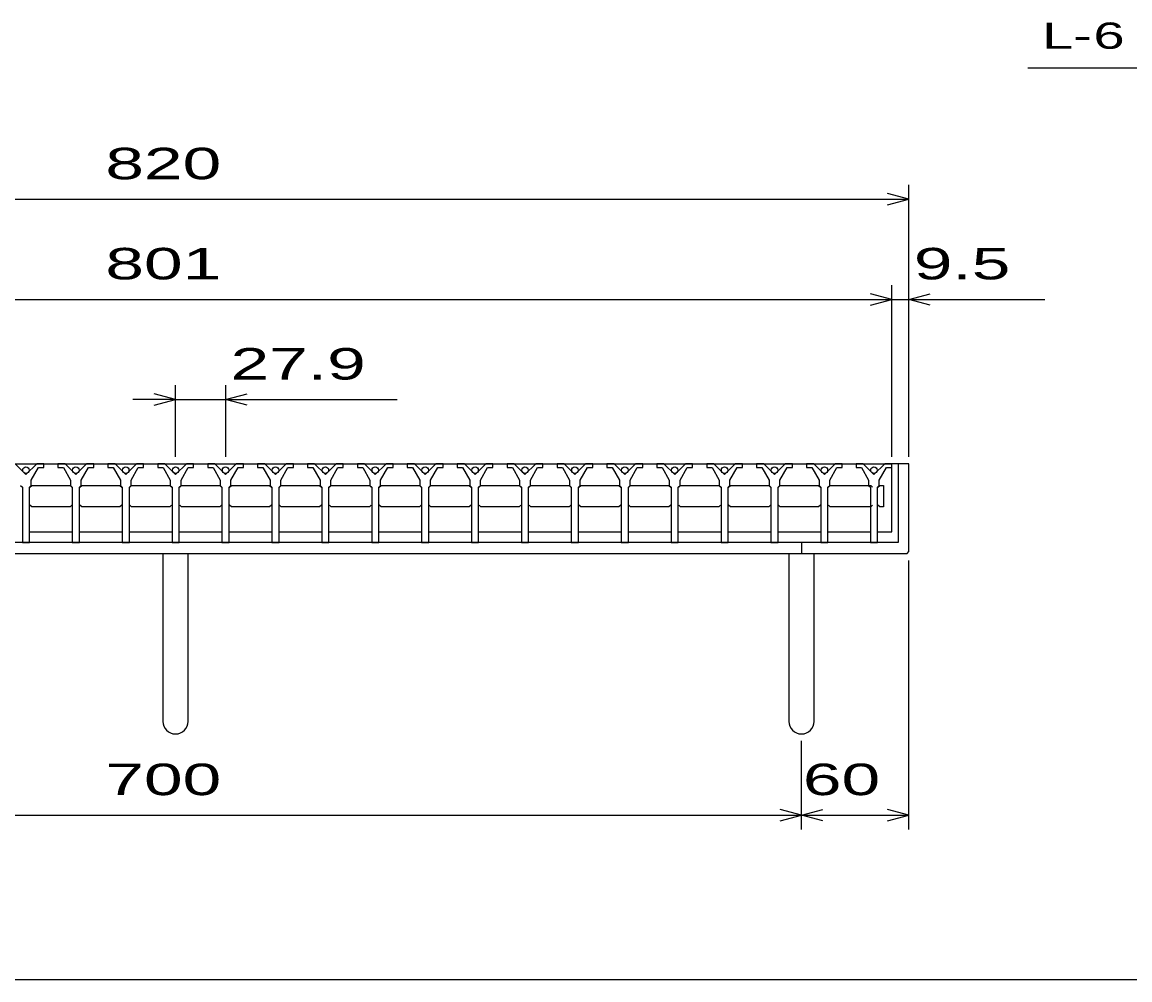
# Model space of a CAD drawing. Units: millimetres, scale not verified. Extents: x -1456 to 1379, y -1028 to 847.
# Drawn here: x -823 to -203, y -913 to -377 of the extents above; entities that cross this region are included whole.
import ezdxf
from ezdxf.enums import TextEntityAlignment as Align

# ---------------------------------------------------------------- set-up
doc = ezdxf.new("R2010")
doc.units = ezdxf.units.MM
doc.header["$LTSCALE"] = 8
for name, color, linetype, lineweight in [('0_2', 150, 'Continuous', 25), ('16', 3, 'Continuous', 25), ('19', 6, 'Continuous', 25), ('22', 4, 'Continuous', 25)]:
    doc.layers.add(name, color=color, linetype=linetype, lineweight=lineweight)
doc.styles.add('ベクトル', font='')
doc.styles.get('ベクトル').set_extended_font_data('ベクトル')

msp = doc.modelspace()

# ---------------------------------------------------------------- linework, layer by layer
at = {"layer": '0_2'}
msp.add_line((1379.2, -912.8), (-1388.8, -912.8), dxfattribs=at)
at = {"layer": '16'}
for p, q in [((-1137.3, -624.3), (-336.3, -624.3)), ((-820.4, -630.3), (-826.4, -624.3)), ((-814.4, -624.3), (-820.4, -630.3)), ((-810.4, -624.3), (-814.4, -624.3)), ((-810.4, -626.3), (-810.4, -624.3)), ((-802.5, -624.3), (-802.5, -626.3)), ((-798.5, -624.3), (-802.5, -624.3)), ((-792.5, -630.3), (-798.5, -624.3)), ((-786.5, -624.3), (-792.5, -630.3)), ((-782.5, -624.3), (-786.5, -624.3)), ((-782.5, -626.3), (-782.5, -624.3)), ((-774.6, -624.3), (-774.6, -626.3)), ((-770.6, -624.3), (-774.6, -624.3)), ((-764.6, -630.3), (-770.6, -624.3)), ((-758.6, -624.3), (-764.6, -630.3)), ((-754.6, -624.3), (-758.6, -624.3)), ((-754.6, -626.3), (-754.6, -624.3)), ((-746.7, -624.3), (-746.7, -626.3)), ((-742.7, -624.3), (-746.7, -624.3)), ((-736.7, -630.3), (-742.7, -624.3)), ((-730.7, -624.3), (-736.7, -630.3)), ((-726.7, -624.3), (-730.7, -624.3)), ((-726.7, -626.3), (-726.7, -624.3)), ((-718.8, -624.3), (-718.8, -626.3)), ((-714.8, -624.3), (-718.8, -624.3)), ((-708.8, -630.3), (-714.8, -624.3)), ((-702.8, -624.3), (-708.8, -630.3)), ((-698.8, -624.3), (-702.8, -624.3)), ((-698.8, -626.3), (-698.8, -624.3)), ((-690.9, -624.3), (-690.9, -626.3)), ((-686.9, -624.3), (-690.9, -624.3)), ((-680.9, -630.3), (-686.9, -624.3)), ((-674.9, -624.3), (-680.9, -630.3)), ((-670.9, -624.3), (-674.9, -624.3)), ((-670.9, -626.3), (-670.9, -624.3)), ((-663, -624.3), (-663, -626.3)), ((-659, -624.3), (-663, -624.3)), ((-653, -630.3), (-659, -624.3)), ((-647, -624.3), (-653, -630.3)), ((-643, -624.3), (-647, -624.3)), ((-643, -626.3), (-643, -624.3)), ((-635.1, -624.3), (-635.1, -626.3)), ((-631.1, -624.3), (-635.1, -624.3)), ((-625.1, -630.3), (-631.1, -624.3)), ((-619.1, -624.3), (-625.1, -630.3)), ((-615.1, -624.3), (-619.1, -624.3)), ((-615.1, -626.3), (-615.1, -624.3)), ((-607.2, -624.3), (-607.2, -626.3)), ((-603.2, -624.3), (-607.2, -624.3)), ((-597.2, -630.3), (-603.2, -624.3)), ((-591.2, -624.3), (-597.2, -630.3)), ((-587.2, -624.3), (-591.2, -624.3)), ((-587.2, -626.3), (-587.2, -624.3)), ((-579.3, -624.3), (-579.3, -626.3)), ((-575.3, -624.3), (-579.3, -624.3)), ((-569.3, -630.3), (-575.3, -624.3)), ((-563.3, -624.3), (-569.3, -630.3)), ((-559.3, -624.3), (-563.3, -624.3)), ((-559.3, -626.3), (-559.3, -624.3)), ((-551.4, -624.3), (-551.4, -626.3)), ((-547.4, -624.3), (-551.4, -624.3)), ((-541.4, -630.3), (-547.4, -624.3)), ((-535.4, -624.3), (-541.4, -630.3)), ((-531.4, -624.3), (-535.4, -624.3)), ((-531.4, -626.3), (-531.4, -624.3)), ((-523.5, -624.3), (-523.5, -626.3)), ((-519.5, -624.3), (-523.5, -624.3)), ((-513.5, -630.3), (-519.5, -624.3)), ((-507.5, -624.3), (-513.5, -630.3)), ((-503.5, -624.3), (-507.5, -624.3)), ((-503.5, -626.3), (-503.5, -624.3)), ((-495.6, -624.3), (-495.6, -626.3)), ((-491.6, -624.3), (-495.6, -624.3)), ((-485.6, -630.3), (-491.6, -624.3)), ((-479.6, -624.3), (-485.6, -630.3)), ((-475.6, -624.3), (-479.6, -624.3)), ((-475.6, -626.3), (-475.6, -624.3)), ((-467.7, -624.3), (-467.7, -626.3)), ((-463.7, -624.3), (-467.7, -624.3)), ((-457.7, -630.3), (-463.7, -624.3)), ((-451.7, -624.3), (-457.7, -630.3)), ((-447.7, -624.3), (-451.7, -624.3)), ((-447.7, -626.3), (-447.7, -624.3)), ((-439.8, -624.3), (-439.8, -626.3)), ((-435.8, -624.3), (-439.8, -624.3)), ((-429.8, -630.3), (-435.8, -624.3)), ((-423.8, -624.3), (-429.8, -630.3)), ((-419.8, -624.3), (-423.8, -624.3)), ((-419.8, -626.3), (-419.8, -624.3)), ((-411.9, -624.3), (-411.9, -626.3)), ((-407.9, -624.3), (-411.9, -624.3)), ((-401.9, -630.3), (-407.9, -624.3)), ((-395.9, -624.3), (-401.9, -630.3)), ((-391.9, -624.3), (-395.9, -624.3)), ((-391.9, -626.3), (-391.9, -624.3)), ((-384, -624.3), (-384, -626.3)), ((-380, -624.3), (-384, -624.3)), ((-374, -630.3), (-380, -624.3)), ((-368, -624.3), (-374, -630.3)), ((-364, -624.3), (-368, -624.3)), ((-364, -626.3), (-364, -624.3)), ((-356.3, -624.3), (-356.3, -626.3)), ((-352.3, -624.3), (-356.3, -624.3)), ((-346.3, -630.3), (-352.3, -624.3)), ((-340.3, -624.3), (-346.3, -630.3)), ((-336.3, -624.3), (-340.3, -624.3)), ((-336.3, -626.3), (-336.3, -624.3)), ((-336.3, -662.3), (-336.3, -624.3)), ((-817.4, -633.3), (-813.4, -626.3)), ((-813.4, -626.3), (-810.4, -626.3)), ((-802.5, -626.3), (-799.5, -626.3)), ((-799.5, -626.3), (-795.5, -633.3)), ((-789.5, -633.3), (-785.5, -626.3)), ((-785.5, -626.3), (-782.5, -626.3)), ((-774.6, -626.3), (-771.6, -626.3)), ((-771.6, -626.3), (-767.6, -633.3)), ((-761.6, -633.3), (-757.6, -626.3)), ((-757.6, -626.3), (-754.6, -626.3)), ((-746.7, -626.3), (-743.7, -626.3)), ((-743.7, -626.3), (-739.7, -633.3)), ((-733.7, -633.3), (-729.7, -626.3)), ((-729.7, -626.3), (-726.7, -626.3)), ((-718.8, -626.3), (-715.8, -626.3)), ((-715.8, -626.3), (-711.8, -633.3)), ((-705.8, -633.3), (-701.8, -626.3)), ((-701.8, -626.3), (-698.8, -626.3)), ((-690.9, -626.3), (-687.9, -626.3)), ((-687.9, -626.3), (-683.9, -633.3)), ((-677.9, -633.3), (-673.9, -626.3)), ((-673.9, -626.3), (-670.9, -626.3)), ((-663, -626.3), (-660, -626.3)), ((-660, -626.3), (-656, -633.3)), ((-650, -633.3), (-646, -626.3)), ((-646, -626.3), (-643, -626.3)), ((-635.1, -626.3), (-632.1, -626.3)), ((-632.1, -626.3), (-628.1, -633.3)), ((-622.1, -633.3), (-618.1, -626.3)), ((-618.1, -626.3), (-615.1, -626.3)), ((-607.2, -626.3), (-604.2, -626.3)), ((-604.2, -626.3), (-600.2, -633.3)), ((-594.2, -633.3), (-590.2, -626.3)), ((-590.2, -626.3), (-587.2, -626.3)), ((-579.3, -626.3), (-576.3, -626.3)), ((-576.3, -626.3), (-572.3, -633.3)), ((-566.3, -633.3), (-562.3, -626.3)), ((-562.3, -626.3), (-559.3, -626.3)), ((-551.4, -626.3), (-548.4, -626.3)), ((-548.4, -626.3), (-544.4, -633.3)), ((-538.4, -633.3), (-534.4, -626.3)), ((-534.4, -626.3), (-531.4, -626.3)), ((-523.5, -626.3), (-520.5, -626.3)), ((-520.5, -626.3), (-516.5, -633.3)), ((-510.5, -633.3), (-506.5, -626.3)), ((-506.5, -626.3), (-503.5, -626.3)), ((-495.6, -626.3), (-492.6, -626.3)), ((-492.6, -626.3), (-488.6, -633.3)), ((-482.6, -633.3), (-478.6, -626.3)), ((-478.6, -626.3), (-475.6, -626.3)), ((-467.7, -626.3), (-464.7, -626.3)), ((-464.7, -626.3), (-460.7, -633.3)), ((-454.7, -633.3), (-450.7, -626.3)), ((-450.7, -626.3), (-447.7, -626.3)), ((-439.8, -626.3), (-436.8, -626.3)), ((-436.8, -626.3), (-432.8, -633.3)), ((-426.8, -633.3), (-422.8, -626.3)), ((-422.8, -626.3), (-419.8, -626.3)), ((-411.9, -626.3), (-408.9, -626.3)), ((-408.9, -626.3), (-404.9, -633.3)), ((-398.9, -633.3), (-394.9, -626.3)), ((-394.9, -626.3), (-391.9, -626.3)), ((-384, -626.3), (-381, -626.3)), ((-381, -626.3), (-377, -633.3)), ((-371, -633.3), (-367, -626.3)), ((-367, -626.3), (-364, -626.3)), ((-356.3, -626.3), (-353.3, -626.3)), ((-353.3, -626.3), (-349.3, -633.3)), ((-343.3, -633.3), (-339.3, -626.3)), ((-339.3, -626.3), (-336.3, -626.3)), ((-823.4, -636.3), (-822.4, -637.3)), ((-822.4, -637.3), (-822.4, -668.3)), ((-818.4, -637.3), (-817.4, -636.3)), ((-818.4, -668.3), (-818.4, -637.3)), ((-818.15, -637.3), (-817.15, -636.3)), ((-817.4, -636.3), (-817.4, -633.3)), ((-817.15, -636.3), (-795.75, -636.3)), ((-795.75, -636.3), (-794.75, -637.3)), ((-795.5, -633.3), (-795.5, -636.3)), ((-795.5, -636.3), (-794.5, -637.3)), ((-794.5, -637.3), (-794.5, -668.3)), ((-790.5, -637.3), (-789.5, -636.3)), ((-790.5, -668.3), (-790.5, -637.3)), ((-790.25, -637.3), (-789.25, -636.3)), ((-789.5, -636.3), (-789.5, -633.3)), ((-789.25, -636.3), (-767.85, -636.3)), ((-767.85, -636.3), (-766.85, -637.3)), ((-767.6, -633.3), (-767.6, -636.3)), ((-767.6, -636.3), (-766.6, -637.3)), ((-766.6, -637.3), (-766.6, -668.3)), ((-762.6, -637.3), (-761.6, -636.3)), ((-762.6, -668.3), (-762.6, -637.3)), ((-762.35, -637.3), (-761.35, -636.3)), ((-761.6, -636.3), (-761.6, -633.3)), ((-761.35, -636.3), (-739.95, -636.3)), ((-739.95, -636.3), (-738.95, -637.3)), ((-739.7, -633.3), (-739.7, -636.3)), ((-739.7, -636.3), (-738.7, -637.3)), ((-738.7, -637.3), (-738.7, -668.3)), ((-734.7, -637.3), (-733.7, -636.3)), ((-734.7, -668.3), (-734.7, -637.3)), ((-734.45, -637.3), (-733.45, -636.3)), ((-733.7, -636.3), (-733.7, -633.3)), ((-733.45, -636.3), (-712.05, -636.3)), ((-712.05, -636.3), (-711.05, -637.3)), ((-711.8, -633.3), (-711.8, -636.3)), ((-711.8, -636.3), (-710.8, -637.3)), ((-710.8, -637.3), (-710.8, -668.3)), ((-706.8, -637.3), (-705.8, -636.3)), ((-706.8, -668.3), (-706.8, -637.3)), ((-706.55, -637.3), (-705.55, -636.3)), ((-705.8, -636.3), (-705.8, -633.3)), ((-705.55, -636.3), (-684.15, -636.3)), ((-684.15, -636.3), (-683.15, -637.3)), ((-683.9, -633.3), (-683.9, -636.3)), ((-683.9, -636.3), (-682.9, -637.3)), ((-682.9, -637.3), (-682.9, -668.3)), ((-678.9, -637.3), (-677.9, -636.3)), ((-678.9, -668.3), (-678.9, -637.3)), ((-678.65, -637.3), (-677.65, -636.3)), ((-677.9, -636.3), (-677.9, -633.3)), ((-677.65, -636.3), (-656.25, -636.3)), ((-656.25, -636.3), (-655.25, -637.3)), ((-656, -633.3), (-656, -636.3)), ((-656, -636.3), (-655, -637.3)), ((-655, -637.3), (-655, -668.3)), ((-651, -637.3), (-650, -636.3)), ((-651, -668.3), (-651, -637.3)), ((-650.75, -637.3), (-649.75, -636.3)), ((-650, -636.3), (-650, -633.3)), ((-649.75, -636.3), (-628.35, -636.3)), ((-628.35, -636.3), (-627.35, -637.3)), ((-628.1, -633.3), (-628.1, -636.3)), ((-628.1, -636.3), (-627.1, -637.3)), ((-627.1, -637.3), (-627.1, -668.3)), ((-623.1, -637.3), (-622.1, -636.3)), ((-623.1, -668.3), (-623.1, -637.3)), ((-622.85, -637.3), (-621.85, -636.3)), ((-622.1, -636.3), (-622.1, -633.3)), ((-621.85, -636.3), (-600.45, -636.3)), ((-600.45, -636.3), (-599.45, -637.3)), ((-600.2, -633.3), (-600.2, -636.3)), ((-600.2, -636.3), (-599.2, -637.3)), ((-599.2, -637.3), (-599.2, -668.3)), ((-595.2, -637.3), (-594.2, -636.3)), ((-595.2, -668.3), (-595.2, -637.3)), ((-594.95, -637.3), (-593.95, -636.3)), ((-594.2, -636.3), (-594.2, -633.3)), ((-593.95, -636.3), (-572.55, -636.3)), ((-572.55, -636.3), (-571.55, -637.3)), ((-572.3, -633.3), (-572.3, -636.3)), ((-572.3, -636.3), (-571.3, -637.3)), ((-571.3, -637.3), (-571.3, -668.3)), ((-567.3, -637.3), (-566.3, -636.3)), ((-567.3, -668.3), (-567.3, -637.3)), ((-567.05, -637.3), (-566.05, -636.3)), ((-566.3, -636.3), (-566.3, -633.3)), ((-566.05, -636.3), (-544.65, -636.3)), ((-544.65, -636.3), (-543.65, -637.3)), ((-544.4, -633.3), (-544.4, -636.3)), ((-544.4, -636.3), (-543.4, -637.3)), ((-543.4, -637.3), (-543.4, -668.3)), ((-539.4, -637.3), (-538.4, -636.3)), ((-539.4, -668.3), (-539.4, -637.3)), ((-539.15, -637.3), (-538.15, -636.3)), ((-538.4, -636.3), (-538.4, -633.3)), ((-538.15, -636.3), (-516.75, -636.3)), ((-516.75, -636.3), (-515.75, -637.3)), ((-516.5, -633.3), (-516.5, -636.3)), ((-516.5, -636.3), (-515.5, -637.3)), ((-515.5, -637.3), (-515.5, -668.3)), ((-511.5, -637.3), (-510.5, -636.3)), ((-511.5, -668.3), (-511.5, -637.3)), ((-511.25, -637.3), (-510.25, -636.3)), ((-510.5, -636.3), (-510.5, -633.3)), ((-510.25, -636.3), (-488.85, -636.3)), ((-488.85, -636.3), (-487.85, -637.3)), ((-488.6, -633.3), (-488.6, -636.3)), ((-488.6, -636.3), (-487.6, -637.3)), ((-487.6, -637.3), (-487.6, -668.3)), ((-483.6, -637.3), (-482.6, -636.3)), ((-483.6, -668.3), (-483.6, -637.3)), ((-483.35, -637.3), (-482.35, -636.3)), ((-482.6, -636.3), (-482.6, -633.3)), ((-482.35, -636.3), (-460.95, -636.3)), ((-460.95, -636.3), (-459.95, -637.3)), ((-460.7, -633.3), (-460.7, -636.3)), ((-460.7, -636.3), (-459.7, -637.3)), ((-459.7, -637.3), (-459.7, -668.3)), ((-455.7, -637.3), (-454.7, -636.3)), ((-455.7, -668.3), (-455.7, -637.3)), ((-455.45, -637.3), (-454.45, -636.3)), ((-454.7, -636.3), (-454.7, -633.3)), ((-454.45, -636.3), (-433.05, -636.3)), ((-433.05, -636.3), (-432.05, -637.3)), ((-432.8, -633.3), (-432.8, -636.3)), ((-432.8, -636.3), (-431.8, -637.3)), ((-431.8, -637.3), (-431.8, -668.3)), ((-427.8, -637.3), (-426.8, -636.3)), ((-427.8, -668.3), (-427.8, -637.3)), ((-427.55, -637.3), (-426.55, -636.3)), ((-426.8, -636.3), (-426.8, -633.3)), ((-426.55, -636.3), (-405.15, -636.3)), ((-405.15, -636.3), (-404.15, -637.3)), ((-404.9, -633.3), (-404.9, -636.3)), ((-404.9, -636.3), (-403.9, -637.3)), ((-403.9, -637.3), (-403.9, -668.3)), ((-399.9, -637.3), (-398.9, -636.3)), ((-399.9, -668.3), (-399.9, -637.3)), ((-399.65, -637.3), (-398.65, -636.3)), ((-398.9, -636.3), (-398.9, -633.3)), ((-398.65, -636.3), (-377.25, -636.3)), ((-377.25, -636.3), (-376.25, -637.3)), ((-377, -633.3), (-377, -636.3)), ((-377, -636.3), (-376, -637.3)), ((-376, -637.3), (-376, -668.3)), ((-372, -637.3), (-371, -636.3)), ((-372, -668.3), (-372, -637.3)), ((-371.75, -637.3), (-370.75, -636.3)), ((-371, -636.3), (-371, -633.3)), ((-370.75, -636.3), (-348.05, -636.3)), ((-349.3, -633.3), (-349.3, -636.3)), ((-349.3, -636.3), (-348.3, -637.3)), ((-348.3, -637.3), (-348.3, -668.3)), ((-348.05, -636.3), (-347.05, -637.3)), ((-344.3, -637.3), (-343.3, -636.3)), ((-344.3, -668.3), (-344.3, -637.3)), ((-344.05, -637.3), (-343.05, -636.3)), ((-343.3, -636.3), (-343.3, -633.3)), ((-343.05, -636.3), (-341.05, -636.3)), ((-341.05, -636.3), (-341.05, -648.3)), ((-817.15, -648.3), (-818.15, -647.3)), ((-795.75, -648.3), (-817.15, -648.3)), ((-794.75, -647.3), (-795.75, -648.3)), ((-789.25, -648.3), (-790.25, -647.3)), ((-767.85, -648.3), (-789.25, -648.3)), ((-766.85, -647.3), (-767.85, -648.3)), ((-761.35, -648.3), (-762.35, -647.3)), ((-739.95, -648.3), (-761.35, -648.3)), ((-738.95, -647.3), (-739.95, -648.3)), ((-733.45, -648.3), (-734.45, -647.3)), ((-712.05, -648.3), (-733.45, -648.3)), ((-711.05, -647.3), (-712.05, -648.3)), ((-705.55, -648.3), (-706.55, -647.3)), ((-684.15, -648.3), (-705.55, -648.3)), ((-683.15, -647.3), (-684.15, -648.3)), ((-677.65, -648.3), (-678.65, -647.3)), ((-656.25, -648.3), (-677.65, -648.3)), ((-655.25, -647.3), (-656.25, -648.3)), ((-649.75, -648.3), (-650.75, -647.3)), ((-628.35, -648.3), (-649.75, -648.3)), ((-627.35, -647.3), (-628.35, -648.3)), ((-621.85, -648.3), (-622.85, -647.3)), ((-600.45, -648.3), (-621.85, -648.3)), ((-599.45, -647.3), (-600.45, -648.3)), ((-593.95, -648.3), (-594.95, -647.3)), ((-572.55, -648.3), (-593.95, -648.3)), ((-571.55, -647.3), (-572.55, -648.3)), ((-566.05, -648.3), (-567.05, -647.3)), ((-544.65, -648.3), (-566.05, -648.3)), ((-543.65, -647.3), (-544.65, -648.3)), ((-538.15, -648.3), (-539.15, -647.3)), ((-516.75, -648.3), (-538.15, -648.3)), ((-515.75, -647.3), (-516.75, -648.3)), ((-510.25, -648.3), (-511.25, -647.3)), ((-488.85, -648.3), (-510.25, -648.3)), ((-487.85, -647.3), (-488.85, -648.3)), ((-482.35, -648.3), (-483.35, -647.3)), ((-460.95, -648.3), (-482.35, -648.3)), ((-459.95, -647.3), (-460.95, -648.3)), ((-454.45, -648.3), (-455.45, -647.3)), ((-433.05, -648.3), (-454.45, -648.3)), ((-432.05, -647.3), (-433.05, -648.3)), ((-426.55, -648.3), (-427.55, -647.3)), ((-405.15, -648.3), (-426.55, -648.3)), ((-404.15, -647.3), (-405.15, -648.3)), ((-398.65, -648.3), (-399.65, -647.3)), ((-377.25, -648.3), (-398.65, -648.3)), ((-376.25, -647.3), (-377.25, -648.3)), ((-370.75, -648.3), (-371.75, -647.3)), ((-348.05, -648.3), (-370.75, -648.3)), ((-347.05, -647.3), (-348.05, -648.3)), ((-343.05, -648.3), (-344.05, -647.3)), ((-341.05, -648.3), (-343.05, -648.3)), ((-818.15, -662.3), (-794.75, -662.3)), ((-790.25, -662.3), (-766.85, -662.3)), ((-762.35, -662.3), (-738.95, -662.3)), ((-734.45, -662.3), (-711.05, -662.3)), ((-706.55, -662.3), (-683.15, -662.3)), ((-678.65, -662.3), (-655.25, -662.3)), ((-650.75, -662.3), (-627.35, -662.3)), ((-622.85, -662.3), (-599.45, -662.3)), ((-594.95, -662.3), (-571.55, -662.3)), ((-567.05, -662.3), (-543.65, -662.3)), ((-539.15, -662.3), (-515.75, -662.3)), ((-511.25, -662.3), (-487.85, -662.3)), ((-483.35, -662.3), (-459.95, -662.3)), ((-455.45, -662.3), (-432.05, -662.3)), ((-427.55, -662.3), (-404.15, -662.3)), ((-399.65, -662.3), (-376.25, -662.3)), ((-371.75, -662.3), (-348.55, -662.3)), ((-344.05, -662.3), (-336.3, -662.3)), ((-822.4, -668.3), (-818.4, -668.3)), ((-794.5, -668.3), (-790.5, -668.3)), ((-766.6, -668.3), (-762.6, -668.3)), ((-738.7, -668.3), (-734.7, -668.3)), ((-710.8, -668.3), (-706.8, -668.3)), ((-682.9, -668.3), (-678.9, -668.3)), ((-655, -668.3), (-651, -668.3)), ((-627.1, -668.3), (-623.1, -668.3)), ((-599.2, -668.3), (-595.2, -668.3)), ((-571.3, -668.3), (-567.3, -668.3)), ((-543.4, -668.3), (-539.4, -668.3)), ((-515.5, -668.3), (-511.5, -668.3)), ((-487.6, -668.3), (-483.6, -668.3)), ((-459.7, -668.3), (-455.7, -668.3)), ((-431.8, -668.3), (-427.8, -668.3)), ((-403.9, -668.3), (-399.9, -668.3)), ((-376, -668.3), (-372, -668.3)), ((-348.3, -668.3), (-344.3, -668.3))]:
    msp.add_line(p, q, dxfattribs=at)
for centre in [(-820.4, -627.8), (-792.5, -627.8), (-764.6, -627.8), (-736.7, -627.8), (-708.8, -627.8), (-680.9, -627.8), (-653, -627.8), (-625.1, -627.8), (-597.2, -627.8), (-569.3, -627.8), (-541.4, -627.8), (-513.5, -627.8), (-485.6, -627.8), (-457.7, -627.8), (-429.8, -627.8), (-401.9, -627.8), (-374, -627.8), (-346.3, -627.8)]:
    msp.add_circle(centre, 1.8, dxfattribs=at)
at = {"layer": '19'}
for p, q in [((-326.8, -624.3), (-336.3, -624.3)), ((-332.8, -624.3), (-332.8, -668.3)), ((-326.8, -673.3), (-326.8, -624.3)), ((-332.8, -668.3), (-1140.8, -668.3)), ((-386.8, -668.3), (-386.8, -674.3)), ((-1145.8, -674.3), (-327.8, -674.3)), ((-743.8, -674.3), (-743.8, -768.3)), ((-729.8, -768.3), (-729.8, -674.3)), ((-393.8, -674.3), (-393.8, -768.3)), ((-379.8, -768.3), (-379.8, -674.3)), ((-327.8, -674.3), (-326.8, -673.3))]:
    msp.add_line(p, q, dxfattribs=at)
for centre in [(-736.8, -768.3), (-386.8, -768.3)]:
    msp.add_arc(centre, 7, 180, 0, dxfattribs=at)
at = {"layer": '22'}
for p, q in [((-260.3, -402.8), (-100.3, -402.8)), ((-326.8, -620.3), (-326.8, -468.3)), ((-1146.8, -476.3), (-326.8, -476.3)), ((-326.8, -476.3), (-338.8, -473.1)), ((-338.8, -479.5), (-326.8, -476.3)), ((-336.3, -620.3), (-336.3, -524.3)), ((-326.8, -620.3), (-326.8, -524.3)), ((-1137.3, -532.3), (-336.3, -532.3)), ((-336.3, -532.3), (-348.3, -529.1)), ((-348.3, -535.5), (-336.3, -532.3)), ((-336.3, -532.3), (-326.8, -532.3)), ((-326.8, -532.3), (-314.8, -529.1)), ((-314.8, -535.5), (-326.8, -532.3)), ((-326.8, -532.3), (-250.8, -532.3)), ((-736.7, -620.3), (-736.7, -580.3)), ((-708.8, -580.3), (-708.8, -620.3)), ((-736.7, -588.3), (-760.7, -588.3)), ((-736.7, -588.3), (-748.7, -585.1)), ((-748.7, -591.5), (-736.7, -588.3)), ((-736.7, -588.3), (-708.8, -588.3)), ((-708.8, -588.3), (-696.8, -585.1)), ((-696.8, -591.5), (-708.8, -588.3)), ((-708.8, -588.3), (-612.8, -588.3)), ((-326.8, -828.7), (-326.8, -678.3)), ((-386.8, -828.7), (-386.8, -779.1)), ((-1086.8, -820.7), (-386.8, -820.7)), ((-386.8, -820.7), (-398.8, -817.5)), ((-398.8, -823.9), (-386.8, -820.7)), ((-386.8, -820.7), (-374.8, -817.5)), ((-374.8, -823.9), (-386.8, -820.7)), ((-386.8, -820.7), (-326.8, -820.7)), ((-326.8, -820.7), (-338.8, -817.5)), ((-338.8, -823.9), (-326.8, -820.7))]:
    msp.add_line(p, q, dxfattribs=at)

# ---------------------------------------------------------------- texts
at = {"layer": '22', "color": 2, "style": 'ベクトル'}
for s, height, width, p in [('L-', 14.66, 1.6, (-252.3, -384.8)), (' 6 ', 14.66, 1.6, (-232.3, -384.8)), (' 820 ', 17.6, 1.65, (-786.8, -456.3)), (' 801 ', 17.6, 1.65, (-786.8, -512.3)), (' 9.5 ', 17.6, 1.65, (-334.8, -512.3)), (' 27.9 ', 17.6, 1.65, (-716.8, -568.3)), (' 700 ', 17.6, 1.65, (-786.8, -800.7)), (' 60 ', 17.6, 1.65, (-396.8, -800.7))]:
    msp.add_text(s, height=height, dxfattribs=dict(at, width=width)).set_placement(p, align=Align.MIDDLE_LEFT)

doc.saveas('drawing.dxf')
